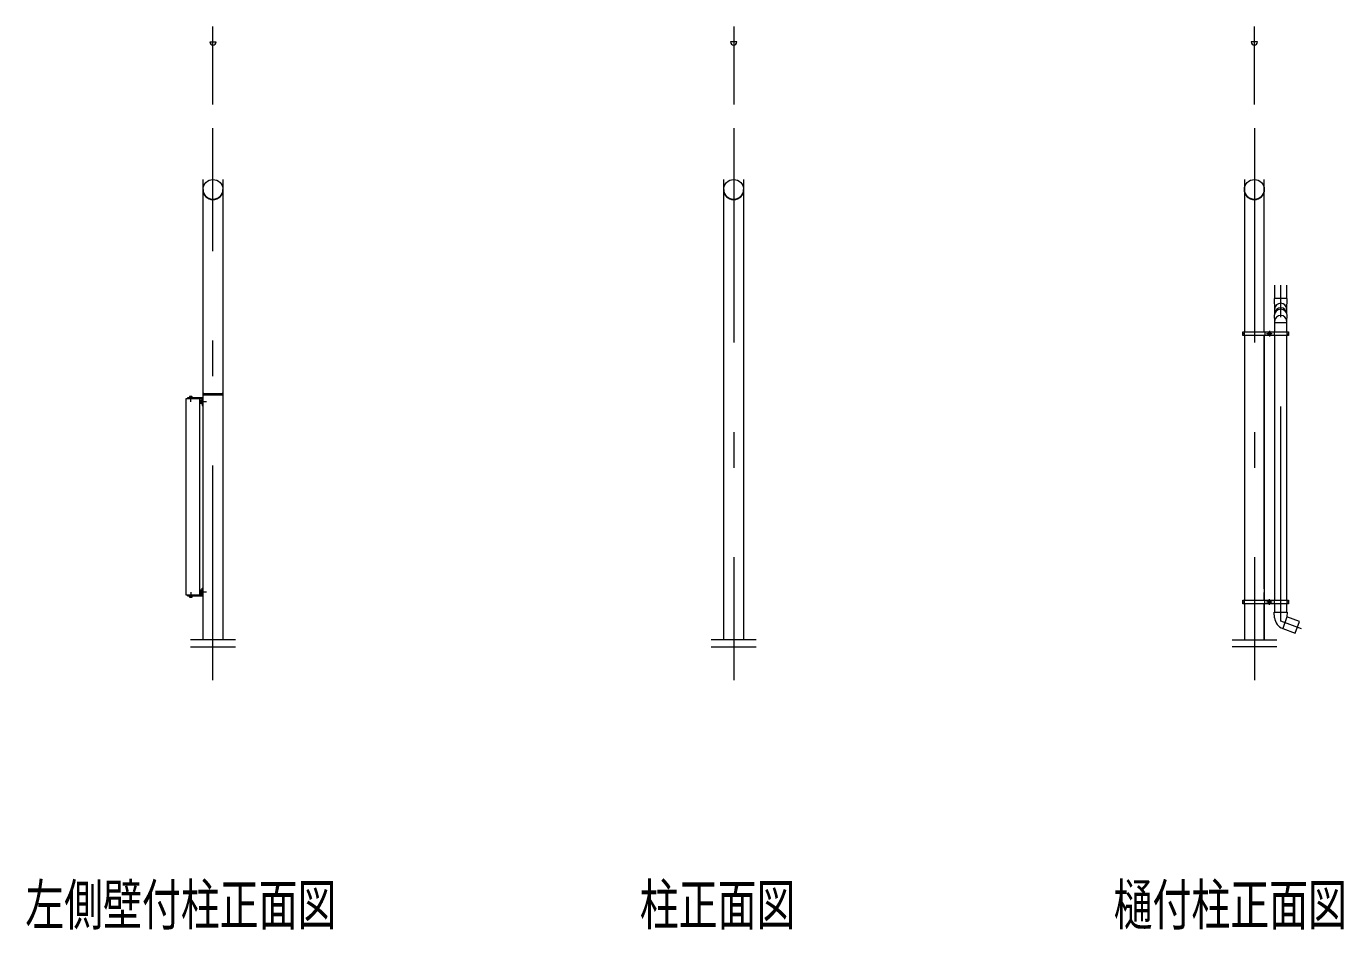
# Model space of a CAD drawing. Units: millimetres, scale not verified. Extents: x -34085 to 34091, y -14700 to 14700.
# Drawn here: x -34085 to -28191, y 1862 to 5903 of the extents above; entities that cross this region are included whole.
import ezdxf
from ezdxf.enums import TextEntityAlignment as Align

# ---------------------------------------------------------------- set-up
doc = ezdxf.new("R2010")
doc.units = ezdxf.units.MM
doc.header["$LTSCALE"] = 80
doc.linetypes.add('USER3', pattern=[24, 12, -5, 2, -5])
for name, color, linetype, lineweight in [('0-2_1-07BOLD', 7, 'Continuous', 18), ('0-3_1-27CENTER', 3, 'USER3', 18), ('0-5_1-57DIM', 3, 'Continuous', 18)]:
    doc.layers.add(name, color=color, linetype=linetype, lineweight=lineweight)
doc.styles.add('ＭＳ ゴシック', font='')
doc.styles.get('ＭＳ ゴシック').set_extended_font_data('MS Gothic')

msp = doc.modelspace()

# ---------------------------------------------------------------- linework, layer by layer
at = {"layer": '0-2_1-07BOLD'}
for p, q in [((-33294.82, 3157.53), (-33294.82, 5217.32)), ((-33205.72, 5217.32), (-33205.72, 3157.53)), ((-30965.09, 3157.54), (-30965.09, 5217.33)), ((-30875.99, 5217.33), (-30875.99, 3157.54)), ((-28635.35, 5217.33), (-28635.35, 4535.54)), ((-28546.25, 4535.54), (-28546.25, 5217.33)), ((-28500.29, 4745.36), (-28500.29, 4685.74)), ((-28445.29, 4685.74), (-28445.29, 4745.36)), ((-28445.29, 4576.09), (-28500.29, 4576.09)), ((-28636.94, 4527.54), (-28643.04, 4527.54)), ((-28636.94, 4535.54), (-28636.94, 4519.54)), ((-28635.34, 4519.54), (-28635.34, 3335.54)), ((-28546.25, 4519.54), (-28546.25, 3335.54)), ((-28546.25, 3386.14), (-28546.25, 4517.54)), ((-28544.64, 4535.54), (-28544.64, 4519.54)), ((-28501.89, 4535.54), (-28501.89, 4519.54)), ((-28500.29, 4519.54), (-28500.29, 3335.54)), ((-28445.29, 3335.54), (-28445.29, 4519.54)), ((-28443.69, 4519.54), (-28443.69, 4535.54)), ((-28443.69, 4527.54), (-28437.59, 4527.54)), ((-33352.7, 4242.33), (-33352.7, 4245.83)), ((-33346.94, 4245.83), (-33346.94, 4242.33)), ((-33205.72, 4252.53), (-33294.82, 4252.53)), ((-33291.82, 4260.53), (-33208.72, 4260.53)), ((-33371.02, 4237.53), (-33299.02, 4237.53)), ((-33311.02, 4237.53), (-33311.02, 3357.53)), ((-33301.62, 4226.29), (-33306.43, 4226.29)), ((-33306.43, 4218.78), (-33301.62, 4218.78)), ((-33301.62, 4222.53), (-33299.62, 4224.53)), ((-33301.62, 4220.53), (-33299.62, 4222.53)), ((-33306.43, 3376.29), (-33301.62, 3376.29)), ((-33301.62, 3368.78), (-33306.43, 3368.78)), ((-33301.62, 3374.54), (-33299.62, 3372.53)), ((-33301.62, 3372.53), (-33299.62, 3370.54)), ((-28546.25, 3335.54), (-28546.25, 3370.14)), ((-33364.82, 3357.53), (-33364.82, 3354.33)), ((-33364.82, 3354.33), (-33299.02, 3354.33)), ((-33352.7, 3352.73), (-33352.7, 3349.24)), ((-33346.94, 3352.73), (-33346.94, 3349.24)), ((-33343.57, 3352.73), (-33343.57, 3354.33)), ((-28643.04, 3327.54), (-28636.94, 3327.54)), ((-28636.94, 3335.54), (-28636.94, 3319.54)), ((-28635.34, 3319.54), (-28635.34, 3157.54)), ((-28546.25, 3157.54), (-28546.25, 3319.54)), ((-28546.25, 3319.54), (-28546.25, 3157.54)), ((-28544.64, 3319.54), (-28544.64, 3335.54)), ((-28501.89, 3335.54), (-28501.89, 3319.54)), ((-28500.29, 3319.54), (-28500.29, 3282.63)), ((-28445.29, 3282.63), (-28445.29, 3319.54)), ((-28443.69, 3319.54), (-28443.69, 3335.54)), ((-28443.69, 3327.54), (-28437.59, 3327.54)), ((-28501.8, 3282.63), (-28443.79, 3282.63)), ((-28500.03, 3256.84), (-28501.8, 3282.63)), ((-33150.27, 3157.54), (-33350.27, 3157.54)), ((-33350.27, 3127.53), (-33150.27, 3127.53)), ((-30820.54, 3157.54), (-31020.54, 3157.54)), ((-31020.54, 3127.54), (-30820.54, 3127.54)), ((-28690.8, 3157.54), (-28490.8, 3157.54)), ((-28490.8, 3127.54), (-28690.8, 3127.54))]:
    msp.add_line(p, q, dxfattribs=at)
for points in [[(-28445.29, 4617.98), (-28445.29, 4636.07), (-28443.29, 4685.74), (-28502.29, 4685.74), (-28500.29, 4636.07), (-28500.29, 4617.97)], [(-28502.28, 4609), (-28500.29, 4583.03), (-28500.29, 4535.54)], [(-28445.29, 4535.54), (-28445.29, 4583.03), (-28443.29, 4608.87)], [(-33344.05, 4242.33), (-33344.05, 4245.83), (-33344.92, 4246.33), (-33354.72, 4246.33), (-33355.59, 4245.83), (-33355.59, 4242.33)], [(-33299.02, 3357.53), (-33371.02, 3357.53), (-33371.02, 4237.53)], [(-33299.02, 4240.73), (-33364.82, 4240.73), (-33364.82, 4237.53)], [(-33356.07, 4240.73), (-33356.07, 4242.33), (-33343.57, 4242.33), (-33343.57, 4240.73)], [(-33301.62, 4215.02), (-33306.43, 4215.02), (-33307.12, 4216.23), (-33307.12, 4228.83), (-33306.43, 4230.04), (-33301.62, 4230.04)], [(-33299.62, 4230.33), (-33301.62, 4230.33), (-33301.62, 4214.73), (-33299.62, 4214.73)], [(-33298.02, 4214.03), (-33299.62, 4214.03), (-33299.62, 4231.03), (-33298.02, 4231.03)], [(-33298.02, 4236.53), (-33298.02, 4205.74), (-33294.82, 4205.74)], [(-33301.62, 3380.04), (-33306.43, 3380.04), (-33307.12, 3378.84), (-33307.12, 3366.23), (-33306.43, 3365.03), (-33301.62, 3365.03)], [(-33299.62, 3364.74), (-33301.62, 3364.74), (-33301.62, 3380.33), (-33299.62, 3380.33)], [(-33298.02, 3381.04), (-33299.62, 3381.04), (-33299.62, 3364.03), (-33298.02, 3364.03)], [(-33298.02, 3358.53), (-33298.02, 3389.33), (-33294.82, 3389.33)], [(-33343.57, 3352.73), (-33356.07, 3352.73), (-33356.07, 3354.33)], [(-33355.59, 3352.73), (-33355.59, 3349.24), (-33354.72, 3348.73), (-33344.92, 3348.73)], [(-33344.92, 3348.73), (-33344.05, 3349.24), (-33344.05, 3352.73)], [(-28443.8, 3282.63), (-28445.29, 3260.63), (-28464.1, 3208.95)], [(-28463.82, 3208.85), (-28407.72, 3188.43), (-28388.91, 3240.11), (-28445.29, 3260.63)]]:
    msp.add_lwpolyline(points, dxfattribs=at)
for points in [[(-28437.59, 4519.54), (-28643.04, 4519.54), (-28643.04, 4535.54), (-28437.59, 4535.54)], [(-28518.27, 4530.42), (-28518.27, 4524.65), (-28523.27, 4521.76), (-28528.27, 4524.65), (-28528.27, 4530.42), (-28523.27, 4533.31)], [(-28643.04, 3335.54), (-28437.59, 3335.54), (-28437.59, 3319.54), (-28643.04, 3319.54)], [(-28518.27, 3324.65), (-28523.27, 3321.76), (-28528.27, 3324.65), (-28528.27, 3330.43), (-28523.27, 3333.31), (-28518.27, 3330.43)]]:
    msp.add_lwpolyline(points, close=True, dxfattribs=at)
for centre, radius in [((-33250.27, 5172.77), 44.55), ((-30920.54, 5172.77), 44.55), ((-28590.81, 5172.77), 44.55), ((-28523.27, 4527.54), 6.25), ((-28523.27, 4527.54), 4.9), ((-28523.27, 3327.54), 6.25), ((-28523.27, 3327.54), 4.9)]:
    msp.add_circle(centre, radius, dxfattribs=at)
for centre, radius, start, end in [((-33250.27, 5172.08), 44.55, 180, 0), ((-30920.54, 5172.09), 44.55, 180, 0), ((-28590.81, 5172.09), 44.55, 180, 0), ((-28472.79, 4636.37), 27.55, 3.55867, 176.44133), ((-28472.79, 4607.16), 29.55, 3.56303, 176.43697), ((-28472.79, 4615.66), 27.55, 3.55867, 176.44133), ((-28472.79, 4582.05), 27.55, 3.55867, 176.44133), ((-33354.15, 4244.02), 2.32, 51.45377, 90), ((-33349.82, 4237.82), 8.51, 70.16867, 109.82912), ((-33345.49, 4244.01), 2.32, 90, 128.53143), ((-33291.82, 4257.53), 3, 90, 180), ((-33208.72, 4257.53), 3, 0, 90), ((-33304.25, 4228.16), 2.88, 180, 220.72682), ((-33304.25, 4216.9), 2.88, 139.27318, 180), ((-33296.66, 4222.53), 10.46, 158.9763, 201.02541), ((-33299.02, 4236.53), 4.2, 0, 90), ((-33299.02, 4236.53), 1, 0, 90), ((-33304.25, 3378.16), 2.88, 180, 220.72682), ((-33304.25, 3366.91), 2.88, 139.27318, 180), ((-33296.66, 3372.53), 10.46, 158.97459, 201.0237), ((-33354.15, 3351.05), 2.32, 270, 308.54623), ((-33349.82, 3357.24), 8.51, 250.17088, 289.83133), ((-33345.49, 3351.05), 2.32, 231.46857, 270), ((-33299.02, 3358.53), 1, 270, 0), ((-33299.02, 3358.53), 4.2, 270, 0), ((-28445.16, 3260.59), 55, 183.90576, 250.16731)]:
    msp.add_arc(centre, radius, start, end, dxfattribs=at)
at = {"layer": '0-3_1-27CENTER'}
for p, q in [((-33250.27, 2977.53), (-33250.27, 5447.53)), ((-30920.54, 5447.54), (-30920.54, 2977.54)), ((-28590.8, 5447.54), (-28590.8, 2977.54)), ((-28472.79, 3241.38), (-28472.79, 4745.36)), ((-28523.27, 4540.04), (-28523.27, 4515.04)), ((-28510.77, 4527.54), (-28535.77, 4527.54)), ((-33349.82, 4223.06), (-33349.82, 4249.25)), ((-33279.22, 4222.53), (-33311.13, 4222.53)), ((-33349.82, 3372.01), (-33349.82, 3345.82)), ((-33311.13, 3372.53), (-33279.22, 3372.53)), ((-28535.77, 3327.54), (-28510.77, 3327.54)), ((-28523.27, 3315.04), (-28523.27, 3340.04)), ((-28379.53, 3207.43), (-28472.8, 3241.38))]:
    msp.add_line(p, q, dxfattribs=at)
at = {"layer": '0-5_1-57DIM'}
for p, q in [((-33250.27, 5552.53), (-33250.27, 5902.53)), ((-30920.54, 5902.54), (-30920.54, 5552.54)), ((-28590.81, 5552.54), (-28590.81, 5902.54)), ((-33236.27, 5832.53), (-33264.27, 5832.53)), ((-30906.54, 5832.54), (-30934.54, 5832.54)), ((-28576.81, 5832.54), (-28604.81, 5832.54))]:
    msp.add_line(p, q, dxfattribs=at)
for centre in [(-33250.27, 5832.53), (-30920.54, 5832.54), (-28590.81, 5832.54)]:
    msp.add_arc(centre, 14, 180, 0, dxfattribs=at)

# ---------------------------------------------------------------- texts
at = {"layer": '0-5_1-57DIM', "color": 7, "style": 'ＭＳ ゴシック', "width": 0.7}
for s, p in [('左側壁付柱正面図', (-34090.27, 1827.4)), ('柱正面図', (-31340.54, 1827.4)), ('樋付柱正面図', (-29220.8, 1827.4))]:
    msp.add_text(s, height=182.3, dxfattribs=at).set_placement(p, align=Align.BOTTOM_LEFT)

doc.saveas('drawing.dxf')
